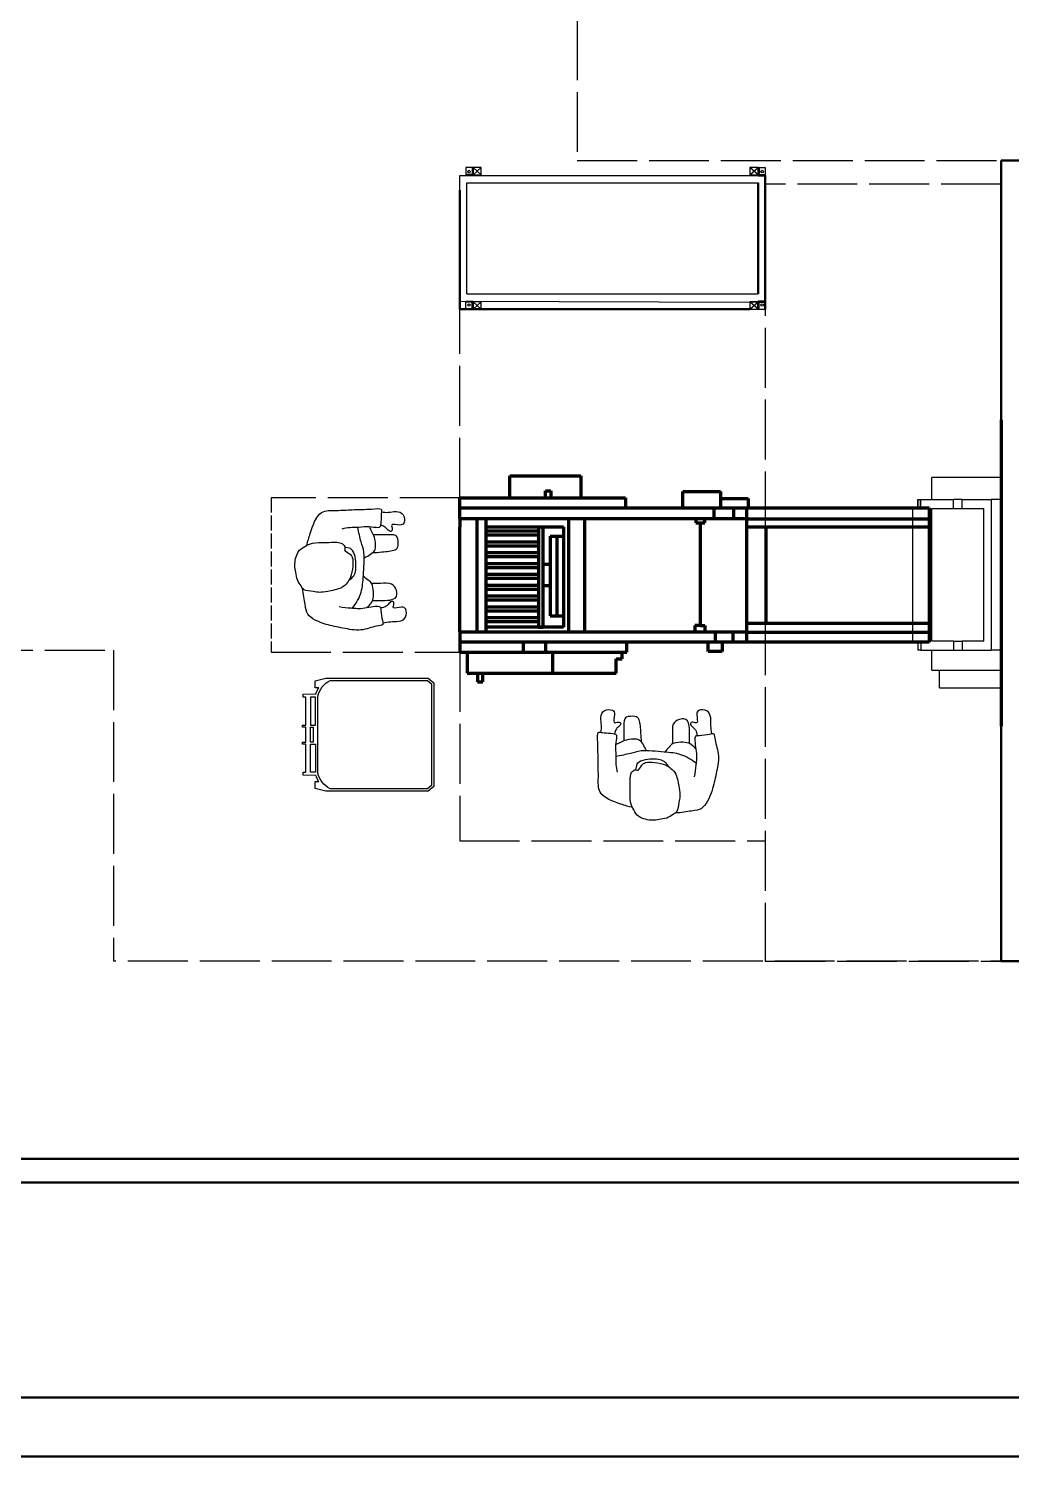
# Model space of a CAD drawing. Header units: millimetres. Extents: x 44692 to 659456, y -26273 to 96111.
# Drawn here: x 261665 to 265834, y -16848 to -10792 of the extents above; entities that cross this region are included whole.
import ezdxf

# ---------------------------------------------------------------- set-up
doc = ezdxf.new("R2010")
doc.units = ezdxf.units.MM
doc.header["$LTSCALE"] = 100
doc.linetypes.add('DASHED2', pattern=[0.762, 0.635, -0.127])
doc.linetypes.add('DASHEDX2', pattern=[3.048, 2.54, -0.508])
for name, color, linetype in [('Area circulacion', 50, 'DASHEDX2'), ('Area proceso', 90, 'DASHEDX2'), ('BLUE', 5, 'Continuous'), ('Maquinas', 200, 'Continuous'), ('Personal', 171, 'Continuous'), ('Transporte semielaborado', 30, 'Continuous')]:
    doc.layers.add(name, color=color, linetype=linetype)
doc.layers.add('Paredes', color=7, linetype='Continuous', lineweight=50)

# ---------------------------------------------------------------- blocks, each defined once
blk = doc.blocks.new('pa17-16')
for points, knots in [([(5.5575, 2.4391), (5.5549, 2.4218), (5.5525, 2.3852), (5.5491, 2.3329), (5.5712, 2.2599), (5.5431, 2.2589), (5.5029, 2.2526), (5.4793, 2.2435), (5.4785, 2.2813), (5.4499, 2.3438), (5.4658, 2.4235), (5.4776, 2.5033), (5.5116, 2.5798), (5.5552, 2.585), (5.608, 2.5962), (5.6336, 2.6001)], [0, 0, 0, 0, 0.404899, 0.829805, 1.276298, 1.516647, 1.885942, 2.122553, 2.418487, 2.881882, 3.382407, 3.897515, 4.613825, 5.020942, 5.393355, 5.393355, 5.393355, 5.393355]), ([(5.62, 2.5537), (5.6188, 2.5427), (5.6154, 2.5253), (5.6223, 2.4901), (5.6346, 2.4293), (5.661, 2.4064), (5.685, 2.3908), (5.7322, 2.3832), (5.7723, 2.3842), (5.7881, 2.3969), (5.8018, 2.4268), (5.8146, 2.4162), (5.8324, 2.4305), (5.8382, 2.4568), (5.8318, 2.5038), (5.8344, 2.5615), (5.8137, 2.5937), (5.7944, 2.6284), (5.7307, 2.6388), (5.7037, 2.6296), (5.6679, 2.626), (5.6442, 2.6055), (5.6228, 2.5961), (5.6214, 2.5667), (5.62, 2.5537)], [0, 0, 0, 0, 0.297584, 0.631064, 1.068635, 1.39533, 1.69617, 2.097861, 2.458938, 2.716293, 3.010442, 3.199165, 3.447293, 3.731671, 4.119196, 4.541864, 4.881702, 5.22714, 5.673063, 5.989311, 6.327668, 6.644571, 6.906626, 7.259736, 7.259736, 7.259736, 7.259736]), ([(5.8196, 2.5846), (5.837, 2.5819), (5.8817, 2.5675), (5.9755, 2.5418), (5.972, 2.4609), (5.9791, 2.3926), (5.9812, 2.315), (5.9891, 2.2612), (5.9692, 2.2664), (5.9401, 2.2663), (5.9063, 2.2668), (5.9005, 2.2811), (5.909, 2.3184), (5.9007, 2.3606), (5.9019, 2.4011), (5.8964, 2.4238), (5.8933, 2.4348)], [6.682038, 6.682038, 6.682038, 6.682038, 7.076266, 7.806153, 8.304227, 8.77662, 9.284333, 9.649979, 9.844608, 10.160206, 10.472731, 10.661147, 10.998544, 11.371438, 11.724832, 12.051545, 12.051545, 12.051545, 12.051545]), ([(5.6724, 2.3994), (5.675, 2.3947), (5.6837, 2.383), (5.7041, 2.3718), (5.7348, 2.3697), (5.774, 2.3728), (5.8085, 2.3874), (5.8116, 2.4015), (5.8144, 2.4199)], [0.121052, 0.121052, 0.121052, 0.121052, 0.297289, 0.584433, 0.895396, 1.26174, 1.600834, 1.760925, 1.760925, 1.760925, 1.760925]), ([(5.5522, 2.3809), (5.573, 2.3653), (5.6222, 2.3398), (5.6924, 2.3383), (5.7952, 2.3323), (5.8376, 2.352), (5.881, 2.3613), (5.9019, 2.366)], [0, 0, 0, 0, 0.49262, 0.970296, 1.525877, 1.91054, 2.357805, 2.357805, 2.357805, 2.357805]), ([(5.5552, 2.3206), (5.5597, 2.3147), (5.5706, 2.3043), (5.5892, 2.2916), (5.6248, 2.2913), (5.6613, 2.2967), (5.6731, 2.3154), (5.6858, 2.3299), (5.6912, 2.3378)], [0, 0, 0, 0, 0.262594, 0.520609, 0.853848, 1.185107, 1.43842, 1.738028, 1.738028, 1.738028, 1.738028]), ([(5.5867, 2.2952), (5.5866, 2.2877), (5.5872, 2.2667), (5.5883, 2.1873), (5.6353, 2.19), (5.6673, 2.2128), (5.6606, 2.2618), (5.6599, 2.2881), (5.6606, 2.3008)], [0.078483, 0.078483, 0.078483, 0.078483, 0.321516, 0.797556, 1.122606, 1.448668, 1.830958, 2.166281, 2.166281, 2.166281, 2.166281]), ([(5.7713, 2.3359), (5.7736, 2.3305), (5.7786, 2.3203), (5.7954, 2.2951), (5.8154, 2.2848), (5.8612, 2.2906), (5.8838, 2.3057), (5.8988, 2.3117), (5.9058, 2.3148)], [0, 0, 0, 0, 0.233477, 0.532145, 0.79329, 1.163492, 1.458071, 1.725911, 1.725911, 1.725911, 1.725911]), ([(5.7943, 2.2992), (5.7951, 2.2858), (5.7984, 2.2614), (5.8038, 2.2002), (5.8255, 2.1869), (5.8672, 2.191), (5.8755, 2.2117), (5.8718, 2.2605), (5.8715, 2.286), (5.871, 2.2978)], [0, 0, 0, 0, 0.353805, 0.775896, 1.041599, 1.377968, 1.615337, 2.001902, 2.313716, 2.313716, 2.313716, 2.313716]), ([(5.4915, 2.2484), (5.4936, 2.2374), (5.4981, 2.215), (5.4968, 2.1806), (5.512, 2.1445), (5.5569, 2.147), (5.5634, 2.1681), (5.5498, 2.2128), (5.5753, 2.1995), (5.5912, 2.209), (5.5741, 2.2257), (5.5617, 2.2339), (5.5559, 2.2515), (5.5556, 2.26)], [0, 0, 0, 0, 0.324329, 0.654038, 0.980089, 1.31306, 1.562526, 1.890179, 2.123217, 2.319335, 2.559559, 2.78492, 3.066636, 3.066636, 3.066636, 3.066636]), ([(5.9713, 2.2652), (5.9703, 2.2553), (5.9686, 2.234), (5.9786, 2.2017), (5.9668, 2.1644), (5.9218, 2.1628), (5.9134, 2.1832), (5.9229, 2.229), (5.8988, 2.2135), (5.882, 2.2215), (5.8976, 2.2397), (5.908, 2.248), (5.912, 2.2618), (5.9127, 2.2683)], [0.038839, 0.038839, 0.038839, 0.038839, 0.324329, 0.654038, 0.980089, 1.31306, 1.562526, 1.890179, 2.123217, 2.319335, 2.559559, 2.78492, 2.989829, 2.989829, 2.989829, 2.989829])]:
    blk.add_open_spline(points, degree=3, knots=knots)

msp = doc.modelspace()

# ---------------------------------------------------------------- linework, layer by layer
msp.add_line((265789.701, -13751.322), (265789.701, -13747.655))
at = {"layer": 'Area circulacion'}
for p, q in [((263992.263, -10451.322), (263992.263, -11351.322)), ((263992.263, -11351.322), (265789.701, -11351.322)), ((265789.701, -11351.322), (265789.701, -11351.322)), ((261125.152, -13428.561), (262025.152, -13428.561)), ((262025.152, -13428.561), (262025.152, -14747.652)), ((271789.701, -14747.652), (262025.152, -14747.652))]:
    msp.add_line(p, q, dxfattribs=at)
at = {"layer": 'Area proceso', "color": 3}
for p, q in [((265789.701, -11451.322), (264789.701, -11451.322)), ((264789.701, -11451.322), (264789.701, -14747.652)), ((263493.823, -12781.56), (263493.823, -11981.56)), ((263493.823, -11981.56), (264724.907, -11981.56)), ((263493.823, -12781.56), (262693.823, -12781.56)), ((262693.823, -13436.381), (263493.823, -13436.381)), ((263493.823, -13436.381), (263493.823, -14236.381)), ((263493.823, -14236.381), (264789.701, -14236.381)), ((264789.701, -14747.652), (265789.701, -14747.652)), ((271789.701, -14747.652), (265789.701, -14747.652))]:
    msp.add_line(p, q, dxfattribs=at)
at = {"layer": 'Area proceso'}
for p, q in [((263493.823, -11981.56), (264789.701, -11981.56)), ((263493.823, -12781.56), (263493.823, -12391.56))]:
    msp.add_line(p, q, dxfattribs=at)
at = {"layer": 'Area proceso', "color": 3, "linetype": 'DASHED2'}
msp.add_line((262693.823, -12781.56), (262693.823, -13436.381), dxfattribs=at)
at = {"layer": 'BLUE', "color": 4}
for p, q in [((263546.263, -11381.16), (263546.263, -11415.36)), ((264763.861, -11381.16), (264763.861, -11415.36)), ((263550.823, -11410.8), (263520.423, -11410.8)), ((264759.301, -11410.8), (264789.701, -11410.8)), ((263550.823, -11951.92), (263520.423, -11951.92)), ((263546.263, -11981.56), (263546.263, -11947.36)), ((264759.301, -11951.92), (264789.701, -11951.92)), ((264763.861, -11981.56), (264763.861, -11947.36))]:
    msp.add_line(p, q, dxfattribs=at)
at = {"layer": 'BLUE', "color": 0}
for p, q in [((263550.823, -11381.16), (263585.023, -11411.56)), ((263550.823, -11411.56), (263585.023, -11381.16)), ((264759.301, -11411.56), (264725.101, -11381.16)), ((264725.101, -11411.56), (264759.301, -11381.16)), ((263493.823, -11947.36), (263493.823, -11415.36)), ((263493.823, -11415.36), (264759.301, -11415.36)), ((263524.223, -11916.96), (263524.223, -11445.76)), ((263524.223, -11445.76), (264759.301, -11445.76)), ((263524.223, -11916.96), (264759.301, -11916.96)), ((263493.823, -11947.36), (264759.301, -11951.92)), ((263550.823, -11981.56), (263585.023, -11951.16)), ((263585.023, -11981.56), (263550.823, -11951.16)), ((264725.101, -11981.56), (264759.301, -11951.16)), ((264759.301, -11981.56), (264725.101, -11951.16))]:
    msp.add_line(p, q, dxfattribs=at)
at = {"layer": 'BLUE', "color": 4}
for points in [[(263550.823, -11381.16), (263520.423, -11381.16), (263520.423, -11415.36), (263550.823, -11415.36)], [(264759.301, -11381.16), (264789.701, -11381.16), (264789.701, -11415.36), (264759.301, -11415.36)], [(263550.823, -11981.56), (263520.423, -11981.56), (263520.423, -11947.36), (263550.823, -11947.36)], [(264759.301, -11981.56), (264789.701, -11981.56), (264789.701, -11947.36), (264759.301, -11947.36)]]:
    msp.add_lwpolyline(points, close=True, dxfattribs=at)
at = {"layer": 'BLUE', "color": 0}
for points in [[(263550.823, -11411.56), (263585.023, -11411.56), (263585.023, -11381.16), (263550.823, -11381.16)], [(264725.101, -11411.56), (264759.301, -11411.56), (264759.301, -11381.16), (264725.101, -11381.16)], [(263550.823, -11981.56), (263585.023, -11981.56), (263585.023, -11951.16), (263550.823, -11951.16)], [(264725.101, -11981.56), (264759.301, -11981.56), (264759.301, -11951.16), (264725.101, -11951.16)]]:
    msp.add_lwpolyline(points, close=True, dxfattribs=at)
for centre in [(263533.343, -11398.26), (264776.781, -11398.26), (263533.343, -11964.46), (264776.781, -11964.46)]:
    msp.add_circle(centre, 5.32, dxfattribs=at)
at = {"layer": 'Maquinas', "lineweight": 100}
for p, q in [((265789.701, -12451.322), (265789.701, -13751.322)), ((263705.9, -12781.56), (263705.9, -12688.988)), ((263705.9, -12688.988), (264007.736, -12688.988)), ((264007.736, -12688.988), (264007.736, -12781.56)), ((263857.778, -12781.56), (263857.778, -12752.815)), ((263857.778, -12752.815), (263879.834, -12752.815)), ((263879.834, -12752.815), (263879.834, -12781.56)), ((264439.972, -12825.255), (264439.972, -12755.527)), ((264439.972, -12755.527), (264599.825, -12755.527)), ((264599.825, -12755.527), (264599.825, -12785.044)), ((263493.823, -12825.255), (263493.823, -12781.56)), ((263493.823, -12781.56), (264197.392, -12781.56)), ((263493.823, -12825.255), (265485.487, -12825.255)), ((263493.823, -12869.789), (263493.823, -12825.255)), ((264197.392, -12781.56), (264197.392, -12825.255)), ((264573.133, -12871.439), (264573.133, -12825.255)), ((264599.825, -12785.044), (264716.692, -12785.044)), ((264599.825, -12785.044), (264599.825, -12825.255)), ((264656.878, -12871.439), (264656.878, -12825.255)), ((264710.722, -12825.255), (264710.722, -13394.032)), ((264716.692, -12785.044), (264716.692, -12825.255)), ((265485.487, -12825.255), (265485.487, -13394.032)), ((263493.823, -12869.789), (263493.823, -12907.013)), ((264710.722, -12871.439), (263493.823, -12871.439)), ((263566.839, -12871.439), (263566.839, -13352.26)), ((263605.421, -12871.439), (263605.421, -13352.26)), ((264025.017, -13352.26), (264025.017, -12871.439)), ((264495.448, -12871.439), (264495.448, -12888.696)), ((264495.448, -12888.696), (264532.99, -12888.696)), ((264514.219, -12888.696), (264514.219, -13324.282)), ((264532.99, -12888.696), (264532.99, -12871.439)), ((264710.722, -12871.439), (265485.487, -12871.439)), ((263493.823, -13350.75), (263493.823, -12907.013)), ((263605.421, -12904.532), (263934.663, -12904.532)), ((263605.421, -12921.876), (263827.465, -12921.876)), ((263827.465, -12940.226), (263605.421, -12940.226)), ((263827.465, -12921.876), (263827.465, -12940.226)), ((263828.26, -12904.532), (263828.26, -13331.165)), ((263848.082, -13331.165), (263848.082, -12904.532)), ((263877.155, -12944.338), (263877.155, -13282.231)), ((263877.155, -12944.338), (263934.663, -12944.338)), ((263905.909, -12944.338), (263905.909, -13282.231)), ((263934.663, -12904.532), (263934.663, -13331.165)), ((264710.722, -12905.353), (265485.487, -12905.353)), ((264792.741, -12905.353), (264792.741, -13313.347)), ((263605.421, -12968.127), (263827.465, -12968.127)), ((263827.465, -12986.478), (263605.421, -12986.478)), ((263605.421, -13014.212), (263827.465, -13014.212)), ((263827.465, -12968.127), (263827.465, -12986.478)), ((263827.465, -13014.212), (263827.465, -13032.563)), ((263827.465, -13032.563), (263605.421, -13032.563)), ((263605.421, -13060.464), (263827.465, -13060.464)), ((263827.465, -13078.814), (263605.421, -13078.814)), ((263827.465, -13060.464), (263827.465, -13078.814)), ((263605.421, -13105.701), (263827.465, -13105.701)), ((263827.465, -13124.052), (263605.421, -13124.052)), ((263827.465, -13105.701), (263827.465, -13124.052)), ((263605.421, -13151.953), (263827.465, -13151.953)), ((263827.465, -13170.304), (263605.421, -13170.304)), ((263605.421, -13198.037), (263827.465, -13198.037)), ((263827.465, -13151.953), (263827.465, -13170.304)), ((263827.465, -13198.037), (263827.465, -13216.388)), ((263848.082, -13153.335), (263877.155, -13153.335)), ((263827.465, -13216.388), (263605.421, -13216.388)), ((263605.421, -13244.289), (263827.465, -13244.289)), ((263827.465, -13262.64), (263605.421, -13262.64)), ((263827.465, -13244.289), (263827.465, -13262.64)), ((263605.421, -13289.185), (263827.465, -13289.185)), ((263827.465, -13307.536), (263605.421, -13307.536)), ((263827.465, -13289.185), (263827.465, -13307.536)), ((263877.155, -13282.231), (263934.663, -13282.231)), ((264710.722, -13313.347), (265485.487, -13313.347)), ((263493.823, -13350.75), (263493.823, -13394.032)), ((264710.722, -13352.26), (263493.823, -13352.26)), ((263934.663, -13331.165), (263605.421, -13331.165)), ((263828.26, -13331.165), (263848.082, -13331.165)), ((264514.219, -13324.282), (264490.98, -13324.282)), ((264490.98, -13324.282), (264490.98, -13352.26)), ((264514.219, -13324.282), (264533.691, -13324.282)), ((264533.691, -13324.282), (264533.691, -13352.26)), ((264579.141, -13394.032), (264579.141, -13352.26)), ((264653.834, -13394.032), (264653.834, -13352.26)), ((264710.722, -13352.26), (265485.487, -13352.26)), ((265485.487, -13394.032), (263493.823, -13394.032)), ((263493.823, -13394.032), (263493.823, -13436.381)), ((263493.823, -13436.381), (264203.289, -13436.381)), ((263525.047, -13436.381), (263525.047, -13525.545)), ((263763.881, -13436.381), (263763.881, -13394.032)), ((263859.634, -13436.381), (263859.634, -13394.032)), ((263889.094, -13525.545), (263889.094, -13436.381)), ((264182.419, -13465.33), (264182.419, -13436.381)), ((264203.289, -13436.381), (264203.289, -13394.032)), ((264547.555, -13433.66), (264547.555, -13394.032)), ((264607.754, -13433.66), (264547.555, -13433.66)), ((264607.754, -13394.032), (264607.754, -13433.66)), ((264156.914, -13525.545), (264156.914, -13465.33)), ((264156.914, -13465.33), (264182.419, -13465.33)), ((263525.047, -13525.545), (264156.914, -13525.545)), ((263569.104, -13525.545), (263569.104, -13562.6)), ((263569.104, -13562.6), (263592.292, -13562.6)), ((263592.292, -13562.6), (263592.292, -13525.545))]:
    msp.add_line(p, q, dxfattribs=at)
at = {"layer": 'Maquinas'}
for p, q in [((265789.701, -12695.559), (265789.701, -12451.322)), ((265496.912, -12789.496), (265496.912, -12695.559)), ((265789.701, -12695.559), (265496.912, -12695.559)), ((265789.701, -12695.559), (265789.701, -12789.496)), ((265414.319, -12827.071), (265414.319, -13390.694)), ((265414.319, -12827.071), (265436.503, -12827.071)), ((265436.503, -12827.071), (265436.503, -12789.496)), ((265436.503, -12789.496), (265438.514, -12789.496)), ((265436.503, -12827.071), (265438.503, -12827.071)), ((265438.503, -12827.071), (265438.514, -12789.496)), ((265448.224, -12827.071), (265438.503, -12827.071)), ((265438.514, -12789.496), (265448.235, -12789.496)), ((265448.224, -12827.071), (265448.235, -12789.496)), ((265448.224, -12827.071), (265450.236, -12827.071)), ((265448.235, -12789.496), (265450.236, -12789.496)), ((265450.236, -12789.496), (265496.912, -12789.496)), ((265450.236, -12827.071), (265450.236, -12789.496)), ((265450.236, -12827.071), (265484.363, -12827.071)), ((265484.363, -12827.071), (265484.363, -13390.694)), ((265496.912, -12789.496), (265588.352, -12789.496)), ((265496.912, -13390.694), (265496.912, -12827.071)), ((265496.912, -12827.071), (265588.352, -12827.071)), ((265588.352, -12827.071), (265588.352, -12789.496)), ((265625.063, -12789.496), (265588.352, -12789.496)), ((265588.352, -12827.071), (265625.063, -12827.071)), ((265625.063, -12827.071), (265625.063, -12789.496)), ((265625.063, -12789.496), (265747.43, -12789.496)), ((265625.063, -12827.071), (265716.504, -12827.071)), ((265716.504, -13390.694), (265716.504, -12827.071)), ((265747.43, -12789.496), (265747.43, -13428.269)), ((265789.701, -12789.496), (265747.43, -12789.496)), ((265789.701, -12789.496), (265789.701, -13428.269)), ((265414.319, -13390.694), (265436.6, -13390.694)), ((265436.6, -13390.694), (265436.6, -13428.269)), ((265450.138, -13390.694), (265436.6, -13390.694)), ((265450.138, -13428.269), (265436.6, -13428.269)), ((265449.36, -13428.269), (265449.305, -13428.269)), ((265450.138, -13390.694), (265450.138, -13428.269)), ((265450.138, -13390.694), (265484.363, -13390.694)), ((265450.138, -13428.269), (265496.912, -13428.269)), ((265588.408, -13390.694), (265496.912, -13390.694)), ((265496.912, -13512.812), (265496.912, -13428.269)), ((265496.912, -13428.269), (265588.408, -13428.269)), ((265588.408, -13390.694), (265588.408, -13428.269)), ((265588.408, -13390.694), (265625.007, -13390.694)), ((265588.408, -13428.269), (265625.007, -13428.269)), ((265625.007, -13390.694), (265625.007, -13428.269)), ((265716.504, -13390.694), (265625.007, -13390.694)), ((265625.007, -13428.269), (265747.43, -13428.269)), ((265789.701, -13428.269), (265747.43, -13428.269)), ((265789.701, -13428.269), (265789.701, -13512.812)), ((265496.912, -13512.812), (265529.127, -13512.812)), ((265529.127, -13587.962), (265529.127, -13512.812)), ((265529.127, -13512.812), (265789.701, -13512.812)), ((265789.701, -13512.812), (265789.701, -13587.962)), ((265529.127, -13587.962), (265789.701, -13587.962)), ((265789.701, -13587.962), (265789.701, -13747.655))]:
    msp.add_line(p, q, dxfattribs=at)
at = {"layer": 'Maquinas', "lineweight": 100}
for points in [[(263956.721, -13352.26), (263956.721, -12871.439)], [(263877.155, -13064.861), (263848.082, -13064.861)]]:
    msp.add_lwpolyline(points, dxfattribs=at)
at = {"layer": 'Paredes'}
for p, q in [((265789.701, -11451.322), (265789.701, -11351.322)), ((265789.701, -11351.322), (270483.938, -11351.322)), ((264789.701, -11415.36), (264759.301, -11415.36)), ((264759.301, -11445.76), (264759.301, -11916.96)), ((264789.701, -11415.36), (264789.701, -11981.56)), ((263493.823, -11981.56), (263493.823, -11477.834)), ((264789.701, -11477.834), (264789.701, -11981.56)), ((265789.701, -14747.652), (265789.701, -11451.322)), ((264724.907, -11981.56), (263493.823, -11981.56)), ((264759.301, -11947.36), (264759.301, -11981.56)), ((260443.973, -15586.103), (274915.568, -15586.103)), ((260443.973, -15686.103), (275015.568, -15686.103)), ((231867, -16598.129), (280115.568, -16598.129)), ((231617, -16848.129), (280365.568, -16848.129))]:
    msp.add_line(p, q, dxfattribs=at)
at = {"layer": 'Paredes', "color": 0}
msp.add_line((265789.701, -14747.652), (265889.701, -14747.652), dxfattribs=at)
at = {"layer": 'Transporte semielaborado'}
for points in [[(262827.403, -13746.49), (262841.13, -13746.49), (262841.13, -13627.344), (262830.228, -13627.344), (262830.228, -13620.83), (262830.228, -13614.314), (262884.422, -13613.943, -0.06535175), (262896.335, -13587.775), (262881.608, -13587.884), (262881.608, -13557.773), (262926.037, -13546.78), (263360.718, -13546.494), (263383.77, -13566.612), (263383.77, -13786.637), (263383.77, -14006.662), (263360.718, -14026.78), (262926.037, -14026.494), (262881.608, -14015.501), (262881.608, -13985.389), (262896.335, -13985.499, -0.06535175), (262884.422, -13959.33), (262830.228, -13958.96), (262830.228, -13952.444), (262830.228, -13945.93), (262841.13, -13945.93), (262841.13, -13826.784), (262827.403, -13826.784), (262827.403, -13818.661), (262841.13, -13818.661), (262841.13, -13786.637), (262841.13, -13754.612), (262827.403, -13754.612)], [(262944.366, -13556.768), (263356.971, -13556.496), (263373.77, -13571.158), (263373.77, -13786.637), (263373.77, -14002.116), (263356.971, -14016.777), (262944.366, -14016.506, -0.22212915), (262892.113, -13949.383), (262892.113, -13623.891, -0.22212915)]]:
    msp.add_lwpolyline(points, format="xyb", close=True, dxfattribs=at)
for points in [[(262882.558, -13746.49), (262882.558, -13627.344), (262860.532, -13627.344), (262860.532, -13746.49), (262882.55, -13746.49)], [(262882.558, -13826.784), (262882.558, -13945.93), (262860.532, -13945.93), (262860.532, -13826.784), (262882.55, -13826.784)]]:
    msp.add_lwpolyline(points, dxfattribs=at)
msp.add_lwpolyline([(262872.545, -13818.661), (262860.532, -13818.661), (262860.532, -13786.637), (262860.532, -13754.612), (262872.545, -13754.612), (262872.545, -13786.637)], close=True, dxfattribs=at)

# ---------------------------------------------------------------- block references
at = {"layer": 'Personal'}
for p, xscale, yscale, zscale, rotation in [((265251.61, -18736.003), 979.1504951166414, 979.1504951166414, 979.1504951166414, 88.7466901628452), ((270035.989, -11831.046), 979.1504951166465, 979.1504951166465, 979.1504951166465, 177.3569437258109)]:
    msp.add_blockref('pa17-16', p, dxfattribs=dict(at, xscale=xscale, yscale=yscale, zscale=zscale, rotation=rotation))

doc.saveas('drawing.dxf')
